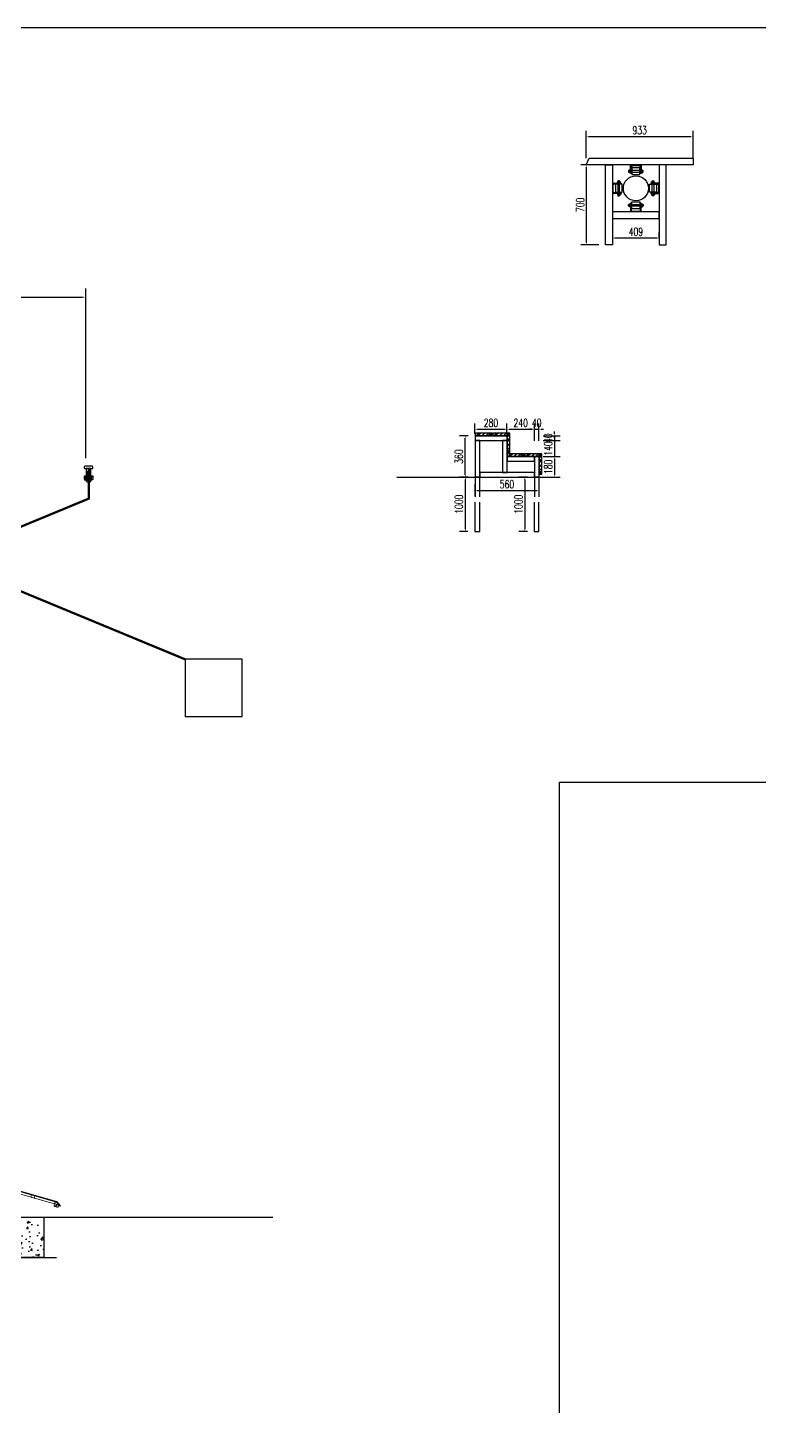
# Model space of a CAD drawing. Extents: x 36536 to 256213, y 18389 to 106449.
# Drawn here: x 227673 to 234076, y 91646 to 103703 of the extents above; entities that cross this region are included whole.
import ezdxf
from ezdxf.lldxf.tags import DXFTag

# ---------------------------------------------------------------- set-up
doc = ezdxf.new("R2010")
doc.units = 0
doc.header["$LTSCALE"] = 1000
doc.header["$MEASUREMENT"] = 0
doc.linetypes.add('CENTER', pattern=[2, 1.25, -0.25, 0.25, -0.25])
doc.linetypes.add('CENTER2', pattern=[28.575, 19.05, -3.175, 3.175, -3.175])
for name, color, linetype in [('W-_ANTICOLLISION防撞措施', 6, 'Continuous'), ('W-FLOAT_BOWL浮筒', 253, 'Continuous'), ('W-MOUNTING固定方式', 5, 'Continuous'), ('W-STEEL_FRAME钢架', 3, 'Continuous'), ('W-WOOD_FLOOR木地板', 30, 'Continuous'), ('固定锚', 5, 'Continuous'), ('栏杆', 6, 'Continuous'), ('铝横梁', 220, 'Continuous'), ('铝通', 4, 'Continuous')]:
    doc.layers.add(name, color=color, linetype=linetype)
for name, color, linetype, lineweight in [('加强板', 140, 'Continuous', 18), ('图框', 7, 'Continuous', 13), ('型材', 7, 'Continuous', 15), ('结构', 52, 'Continuous', 18), ('铝斜撑', 241, 'Continuous', 9)]:
    doc.layers.add(name, color=color, linetype=linetype, lineweight=lineweight)
doc.styles.get("Standard").update_dxf_attribs({"font": 'simplex.shx', "bigfont": 'hztxt.shx'})
doc.styles.add('STANDARD_T3', font='simplex.shx', dxfattribs={"width": 0.7, "bigfont": 'hztxt.shx'})
tags = doc.linetypes.add('地面03', pattern='A,0.094454,["/",Standard,S=0.075949,R=0,X=0,Y=-0.082208],0.044951,-0.007099,0.139405', length=0.285909).pattern_tags.tags
tags[4] = DXFTag(74, 10)
doc.dimstyles.new('W&&20', dxfattribs={"dimtxt": 70, "dimasz": 20, "dimexe": 50, "dimexo": 60, "dimgap": 20, "dimtad": 1, "dimdec": 0, "dimzin": 0, "dimdsep": 46, "dimtxsty": 'STANDARD_T3', "dimcen": 0.09, "dimclrd": 1, "dimclre": 1, "dimclrt": 7, "dimazin": 2, "dimtfac": 1, "dimtdec": 0, "dimtix": 1, "dimtmove": 2, "dimatfit": 3, "dimfxl": 100, "dimtolj": 1, "dimtzin": 0, "dimarcsym": 0})
doc.dimstyles.new('W&&30', dxfattribs={"dimtxt": 105, "dimasz": 30, "dimexe": 75, "dimexo": 90, "dimgap": 30, "dimtad": 1, "dimdec": 0, "dimzin": 0, "dimdsep": 46, "dimtxsty": 'STANDARD_T3', "dimcen": 0.09, "dimclrd": 1, "dimclre": 1, "dimclrt": 7, "dimazin": 2, "dimtfac": 1, "dimtdec": 0, "dimtix": 1, "dimtmove": 2, "dimatfit": 3, "dimfxl": 100, "dimtolj": 1, "dimtzin": 0, "dimarcsym": 0})

# ---------------------------------------------------------------- blocks, each defined once
blk = doc.blocks.new('JAGZZ')
at = {"color": 1, "linetype": 'CENTER2'}
for p, q in [((524725, 12996), (524689, 12996)), ((524707, 12979), (524707, 13014))]:
    blk.add_line(p, q, dxfattribs=at)
at = {"layer": '结构', "color": 4}
for p, q in [((524597, 12929), (524597, 12941)), ((524817, 12941), (524597, 12941)), ((524817, 12929), (524597, 12929)), ((524817, 12929), (524817, 12941))]:
    blk.add_line(p, q, dxfattribs=at)
for points in [[(524670, 12941), (524670, 13001), (524662, 13001), (524662, 12941)], [(524744, 12941), (524744, 13001), (524752, 13001), (524752, 12941)]]:
    blk.add_lwpolyline(points, close=True, dxfattribs=at)
at = {"layer": '结构'}
blk.add_circle((524707, 12996), 13, dxfattribs=at)
at = {"layer": '结构', "color": 4}
blk.add_arc((524707, 12931), 106, 5.7248, 174.2752, dxfattribs=at)
blk = doc.blocks.new('A$C32F71815')
at = {"layer": '铝斜撑', "linetype": 'Continuous'}
for p, q in [((3, 20), (0, 20)), ((0, 20), (0, 0)), ((40, 0), (0, 0)), ((3, 20), (3, 3)), ((40, 3), (3, 3)), ((40, 0), (40, 3))]:
    blk.add_line(p, q, dxfattribs=at)
blk = doc.blocks.new('A$C42B83C84')
at = {"layer": '图框', "lineweight": 0}
h = blk.add_hatch(dxfattribs=at)
h.set_pattern_fill('ANSI31', color=256, scale=0.5, style=0)
h.set_pattern_definition([(45, (82514.4754, -36464.1272), (-1.122532015, 1.122532015), [])])
edge = h.paths.add_edge_path(flags=17)
edge.add_arc((15, 30), 6.5, 0, 360)
edge = h.paths.add_edge_path()
edge.add_arc((15, 30), 10, 0, 360)
for p, q in [((0, 25), (0, 45)), ((0, 45), (458, 45)), ((5, 25), (0, 25)), ((5, 40), (5, 25)), ((457, 40), (5, 40)), ((457, 40), (497, 15)), ((458, 45), (500, 19)), ((462, 7), (462, 23)), ((467, 7), (467, 23)), ((497, 15), (500, 19))]:
    blk.add_line(p, q, dxfattribs=at)
for points in [[(29, 20), (29, 40), (444, 40), (444, 20)], [(59, 40), (59, 20), (29, 20), (29, 40)], [(259, 40), (259, 20), (229, 20), (229, 40)]]:
    blk.add_lwpolyline(points, close=True, dxfattribs=at)
blk.add_lwpolyline([(444, 20), (444, 10, 0.414214), (454, 0), (474, 0, 0.414214), (484, 10), (484, 20)], format="xyb", dxfattribs=at)
blk.add_lwpolyline([(458, 0), (458, 7), (470, 7), (470, 0)], dxfattribs=at)
for radius in [10, 6.5]:
    blk.add_circle((15, 30), radius, dxfattribs=at)
blk.add_blockref('A$C32F71815', (444, 20), dxfattribs=at)
blk = doc.blocks.new('EB')
at = {"layer": '加强板'}
blk.add_lwpolyline([(1337537242, 365767056), (1337537242, 365767006), (1337537257, 365767006), (1337537267, 365767056)], close=True, dxfattribs=at)
at = {"layer": '铝通'}
blk.add_lwpolyline([(1337537285, 365767056, 0.668622), (1337537254, 365767090), (1337537162, 365767061), (1337537162, 365766981), (1337537242, 365766981)], format="xyb", close=True, dxfattribs=at)
blk.add_circle((1337537262, 365767066), 7, dxfattribs=at)
blk = doc.blocks.new('A$C1CD0366B')
at = {"color": 1, "linetype": 'CENTER', "ltscale": 0.52}
for p, q in [((46, 50), (74, 50)), ((60, 36), (60, 64))]:
    blk.add_line(p, q, dxfattribs=at)
blk.add_lwpolyline([(0, 100), (0, 0), (10, 0), (10, 100)], close=True)
blk.add_lwpolyline([(10, 100), (87, 74, -0.315452), (90, 69), (90, 31, -0.315452), (87, 26), (10, 0)], format="xyb")
blk.add_circle((60, 50), 11)
blk = doc.blocks.new('asasfasf')
h = blk.add_hatch()
h.set_pattern_fill('AR-CONC', color=256, scale=100)
h.set_pattern_definition([(50, (149690.8, 295328.94), (182.18467, -15.9391), [19.05, -209.55]), (355, (149690.8, 295328.94), (-35.24283, 191.05664), [15.24, -167.64]), (100.451, (149705.99, 295327.61), (146.9425, 175.1167), [16.19, -178.09]), (46.1842, (149690.8, 295379.74), (271.07904, -42.0423), [28.575, -314.325]), (96.6356, (149713.4, 295376.23), (237.4042, 247.4256), [24.285, -267.135]), (351.184, (149690.8, 295379.74), (237.4046, 247.4251), [22.86, -251.46]), (21, (149716.2, 295367.04), (151.61488, -102.26552), [19.05, -209.55]), (326, (149716.2, 295367.04), (61.80203, 184.18797), [15.24, -167.64]), (71.4514, (149728.84, 295358.52), (213.4165, 81.92286), [16.19, -178.09]), (37.5, (149690.803, 295328.94), (3.088603, 84.55504), [0, -165.608, 0, -170.18, 0, -168.275]), (7.5, (149690.8, 295328.94), (66.81966, 100.18057), [0, -97.028, 0, -161.798, 0, -64.135]), (327.5, (149634.16, 295328.94), (135.590595, -5.728744), [0, -63.5, 0, -198.12, 0, -262.89]), (317.5, (149608.76, 295328.94), (148.12918, 25.4265), [0, -82.55, 0, -131.572, 0, -186.69])])
h.paths.add_polyline_path([(210639, 254099), (210939, 254099), (210939, 254101), (211139, 254101), (211139, 253747), (210639, 253747)])
for points in [[(210639, 254099), (210939, 254099), (210939, 254101), (211139, 254101), (211139, 253747), (210639, 253747), (210639, 254099)], [(210434, 253747), (211249, 253747)]]:
    blk.add_lwpolyline(points)
at = {"layer": '型材'}
for points in [[(204903, 253549), (210497, 255081), (210510, 255033), (204916, 253501)], [(205022, 253115), (210616, 254647), (210629, 254599), (205035, 253067)]]:
    blk.add_lwpolyline(points, close=True, dxfattribs=at)
at = {"layer": '铝横梁', "color": 6}
for points in [[(209588, 255143), (209383, 253947)], [(209673, 255166), (209468, 253970)], [(209794, 255200), (210580, 254274)], [(209879, 255223), (210665, 254298)], [(208322, 254796), (209108, 253871)], [(208407, 254820), (209193, 253894)], [(208116, 254740), (207911, 253543)], [(208201, 254763), (207996, 253567)], [(206581, 254320), (206376, 253123)], [(206666, 254343), (206461, 253146)], [(206787, 254376), (207573, 253451)], [(206872, 254399), (207658, 253474)], [(205428, 254004), (206214, 253079)], [(205514, 254027), (206299, 253102)]]:
    blk.add_lwpolyline(points, dxfattribs=at)
at = {"layer": '铝通', "color": 4}
for points in [[(205018, 252751), (204793, 253571), (205038, 254001), (210150, 255401), (210580, 255156), (210804, 254336)], [(205114, 252778), (204900, 253557), (205105, 253915), (210136, 255293), (210494, 255089), (210708, 254309)]]:
    blk.add_lwpolyline(points, dxfattribs=at)
blk.add_lwpolyline([(205018, 252751), (210804, 254336), (210831, 254239), (205044, 252655)], close=True, dxfattribs=at)
at = {"color": 0}
blk.add_blockref('JAGZZ', (-313918, 241169), dxfattribs=at)
at = {"layer": '图框', "lineweight": 0, "rotation": 343.8258550161323}
blk.add_blockref('A$C42B83C84', (210800, 254321), dxfattribs=at)
at = {"layer": '图框', "rotation": 285.3138034308679}
blk.add_blockref('A$C1CD0366B', (210725, 254210), dxfattribs=at)
at = {"layer": '图框', "lineweight": 0, "xscale": -1, "rotation": 27.23281612754066}
blk.add_blockref('A$C42B83C84', (205027, 252752), dxfattribs=at)
at = {"layer": '型材', "color": 22, "rotation": 15.31380343086798}
blk.add_blockref('EB', (-1193234596, -705776603), dxfattribs=at)
blk = doc.blocks.new('*D308')
at = {"layer": 'Defpoints', "color": 0, "transparency": 16777216}
for p in [(228182, 101346), (228182, 99848, 0), (225682, 99812, 0)]:
    blk.add_point(p, dxfattribs=at)
at = {"layer": 'W-FLOAT_BOWL浮筒', "color": 1, "lineweight": -2, "transparency": 16777216}
for p, q in [((225682, 99902), (225682, 101421)), ((228182, 99938), (228182, 101421)), ((225712, 101346), (228152, 101346))]:
    blk.add_line(p, q, dxfattribs=at)
at = {"layer": 'W-FLOAT_BOWL浮筒', "color": 1, "transparency": 16777216}
for points in [[(225712, 101351), (225712, 101341), (225682, 101346)], [(228152, 101351), (228152, 101341), (228182, 101346)]]:
    blk.add_solid(points, dxfattribs=at)
at = {"layer": 'W-FLOAT_BOWL浮筒', "color": 7, "transparency": 16777216, "insert": (226932, 101428), "char_height": 105, "attachment_point": 5, "style": 'STANDARD_T3'}
blk.add_mtext('\\A1;2500', dxfattribs=at)
blk = doc.blocks.new('侧面螺丝组2')
for points in [[(-40, 0), (40, 0), (40, -5), (-40, -5)], [(-25, -5), (25, -5), (25, -35), (-25, -35)]]:
    blk.add_lwpolyline(points, close=True)
for points in [[(-25, -5), (-38, -5), (-38, -26, 0.414214), (-33, -31), (-25, -31)], [(25, -5), (38, -5), (38, -26, -0.414214), (33, -31), (25, -31)]]:
    blk.add_lwpolyline(points, format="xyb", close=True)
blk = doc.blocks.new('*D322')
at = {"color": 1, "lineweight": -2, "transparency": 16777216}
for p, q in [((231527, 100132), (231452, 100132)), ((231502, 99792), (231502, 100112)), ((231527, 99772), (231452, 99772))]:
    blk.add_line(p, q, dxfattribs=at)
at = {"color": 1, "transparency": 16777216}
for points in [[(231499, 100112), (231506, 100112), (231502, 100132)], [(231499, 99792), (231506, 99792), (231502, 99772)]]:
    blk.add_solid(points, dxfattribs=at)
at = {"layer": 'Defpoints', "color": 0, "transparency": 16777216}
for p in [(231502, 100132), (231587, 100132), (231587, 99772)]:
    blk.add_point(p, dxfattribs=at)
at = {"color": 7, "transparency": 16777216, "insert": (231447, 99952), "char_height": 70, "attachment_point": 5, "rotation": 90, "style": 'STANDARD_T3'}
blk.add_mtext('\\A1;360', dxfattribs=at)
blk = doc.blocks.new('*D323')
at = {"color": 1, "lineweight": -2, "transparency": 16777216}
for p, q in [((231587, 100152), (231587, 100241)), ((231867, 100152), (231867, 100241)), ((231607, 100191), (231847, 100191))]:
    blk.add_line(p, q, dxfattribs=at)
at = {"color": 1, "transparency": 16777216}
for points in [[(231607, 100195), (231607, 100188), (231587, 100191)], [(231847, 100195), (231847, 100188), (231867, 100191)]]:
    blk.add_solid(points, dxfattribs=at)
at = {"layer": 'Defpoints', "color": 0, "transparency": 16777216}
for p in [(231587, 100092), (231867, 100191), (231867, 100092)]:
    blk.add_point(p, dxfattribs=at)
at = {"color": 7, "transparency": 16777216, "insert": (231727, 100246), "char_height": 70, "attachment_point": 5, "style": 'STANDARD_T3'}
blk.add_mtext('\\A1;280', dxfattribs=at)
blk = doc.blocks.new('*D324')
at = {"color": 1, "lineweight": -2, "transparency": 16777216}
for p, q in [((231867, 100152), (231867, 100241)), ((232107, 100091), (232107, 100241)), ((231887, 100191), (232087, 100191))]:
    blk.add_line(p, q, dxfattribs=at)
at = {"color": 1, "transparency": 16777216}
for points in [[(231887, 100195), (231887, 100188), (231867, 100191)], [(232087, 100195), (232087, 100188), (232107, 100191)]]:
    blk.add_solid(points, dxfattribs=at)
at = {"layer": 'Defpoints', "color": 0, "transparency": 16777216}
for p in [(231867, 100092), (232107, 100191), (232107, 99912)]:
    blk.add_point(p, dxfattribs=at)
at = {"color": 7, "transparency": 16777216, "insert": (231987, 100246), "char_height": 70, "attachment_point": 5, "style": 'STANDARD_T3'}
blk.add_mtext('\\A1;240', dxfattribs=at)
blk = doc.blocks.new('*D325')
at = {"color": 1, "lineweight": -2, "transparency": 16777216}
for p, q in [((232107, 100091), (232107, 100241)), ((232147, 100091), (232147, 100241)), ((232087, 100191), (232067, 100191)), ((232107, 100191), (232147, 100191)), ((232167, 100191), (232187, 100191))]:
    blk.add_line(p, q, dxfattribs=at)
at = {"color": 1, "transparency": 16777216}
for points in [[(232087, 100195), (232087, 100188), (232107, 100191)], [(232167, 100195), (232167, 100188), (232147, 100191)]]:
    blk.add_solid(points, dxfattribs=at)
at = {"layer": 'Defpoints', "color": 0, "transparency": 16777216}
for p in [(232147, 100191), (232107, 99912), (232147, 99952)]:
    blk.add_point(p, dxfattribs=at)
at = {"color": 7, "transparency": 16777216, "insert": (232127, 100246), "char_height": 70, "attachment_point": 5, "style": 'STANDARD_T3'}
blk.add_mtext('\\A1;40', dxfattribs=at)
blk = doc.blocks.new('*D320')
at = {"color": 1, "lineweight": -2, "transparency": 16777216}
for p, q in [((232183, 100132), (232333, 100132)), ((232183, 100092), (232333, 100092)), ((232283, 100152), (232283, 100172)), ((232283, 100132), (232283, 100092)), ((232283, 100072), (232283, 100052))]:
    blk.add_line(p, q, dxfattribs=at)
at = {"color": 1, "transparency": 16777216}
for points in [[(232279, 100152), (232286, 100152), (232283, 100132)], [(232279, 100072), (232286, 100072), (232283, 100092)]]:
    blk.add_solid(points, dxfattribs=at)
at = {"layer": 'Defpoints', "color": 0, "transparency": 16777216}
for p in [(231867, 100132), (231867, 100092), (232283, 100092)]:
    blk.add_point(p, dxfattribs=at)
at = {"color": 7, "transparency": 16777216, "insert": (232228, 100112), "char_height": 70, "attachment_point": 5, "rotation": 90, "style": 'STANDARD_T3'}
blk.add_mtext('\\A1;40', dxfattribs=at)
blk = doc.blocks.new('*D326')
at = {"color": 1, "lineweight": -2, "transparency": 16777216}
for p, q in [((232183, 99952), (232333, 99952)), ((232283, 99932), (232283, 99792)), ((232183, 99772), (232333, 99772))]:
    blk.add_line(p, q, dxfattribs=at)
at = {"color": 1, "transparency": 16777216}
for points in [[(232279, 99932), (232286, 99932), (232283, 99952)], [(232279, 99792), (232286, 99792), (232283, 99772)]]:
    blk.add_solid(points, dxfattribs=at)
at = {"layer": 'Defpoints', "color": 0, "transparency": 16777216}
for p in [(232107, 99952), (232107, 99772), (232283, 99772)]:
    blk.add_point(p, dxfattribs=at)
at = {"color": 7, "transparency": 16777216, "insert": (232228, 99862), "char_height": 70, "attachment_point": 5, "rotation": 90, "style": 'STANDARD_T3'}
blk.add_mtext('\\A1;180', dxfattribs=at)
blk = doc.blocks.new('*D321')
at = {"color": 1, "lineweight": -2, "transparency": 16777216}
for p, q in [((232183, 100092), (232333, 100092)), ((232283, 100112), (232283, 100132)), ((232283, 100092), (232283, 99952)), ((232183, 99952), (232333, 99952)), ((232283, 99932), (232283, 99912))]:
    blk.add_line(p, q, dxfattribs=at)
at = {"color": 1, "transparency": 16777216}
for points in [[(232279, 100112), (232286, 100112), (232283, 100092)], [(232279, 99932), (232286, 99932), (232283, 99952)]]:
    blk.add_solid(points, dxfattribs=at)
at = {"layer": 'Defpoints', "color": 0, "transparency": 16777216}
for p in [(231867, 100092), (232107, 99952), (232283, 99952)]:
    blk.add_point(p, dxfattribs=at)
at = {"color": 7, "transparency": 16777216, "insert": (232228, 100022), "char_height": 70, "attachment_point": 5, "rotation": 90, "style": 'STANDARD_T3'}
blk.add_mtext('\\A1;140', dxfattribs=at)
blk = doc.blocks.new('*D327')
at = {"color": 1, "lineweight": -2, "transparency": 16777216}
for p, q in [((231587, 99712), (231587, 99605)), ((231607, 99655), (232127, 99655)), ((232147, 99712), (232147, 99605))]:
    blk.add_line(p, q, dxfattribs=at)
at = {"color": 1, "transparency": 16777216}
for points in [[(231607, 99658), (231607, 99651), (231587, 99655)], [(232127, 99658), (232127, 99651), (232147, 99655)]]:
    blk.add_solid(points, dxfattribs=at)
at = {"layer": 'Defpoints', "color": 0, "transparency": 16777216}
for p in [(231587, 99772), (232147, 99772), (232147, 99655)]:
    blk.add_point(p, dxfattribs=at)
at = {"color": 7, "transparency": 16777216, "insert": (231867, 99710), "char_height": 70, "attachment_point": 5, "style": 'STANDARD_T3'}
blk.add_mtext('\\A1;560', dxfattribs=at)
blk = doc.blocks.new('*D328')
at = {"color": 1, "lineweight": -2, "transparency": 16777216}
for p, q in [((231527, 99772), (231452, 99772)), ((231502, 99752), (231502, 99318)), ((231526, 99298), (231452, 99298))]:
    blk.add_line(p, q, dxfattribs=at)
at = {"color": 1, "transparency": 16777216}
for points in [[(231499, 99752), (231506, 99752), (231502, 99772)], [(231499, 99318), (231506, 99318), (231502, 99298)]]:
    blk.add_solid(points, dxfattribs=at)
at = {"layer": 'Defpoints', "color": 0, "transparency": 16777216}
for p in [(231587, 99772), (231502, 99298), (231586, 99298)]:
    blk.add_point(p, dxfattribs=at)
at = {"color": 7, "transparency": 16777216, "insert": (231447, 99535), "char_height": 70, "attachment_point": 5, "rotation": 90, "style": 'STANDARD_T3'}
blk.add_mtext('\\A1;1000', dxfattribs=at)
blk = doc.blocks.new('*D329')
at = {"color": 1, "lineweight": -2, "transparency": 16777216}
for p, q in [((232047, 99772), (231972, 99772)), ((232022, 99752), (232022, 99318)), ((232046, 99298), (231972, 99298))]:
    blk.add_line(p, q, dxfattribs=at)
at = {"color": 1, "transparency": 16777216}
for points in [[(232019, 99752), (232026, 99752), (232022, 99772)], [(232019, 99318), (232026, 99318), (232022, 99298)]]:
    blk.add_solid(points, dxfattribs=at)
at = {"layer": 'Defpoints', "color": 0, "transparency": 16777216}
for p in [(232107, 99772), (232022, 99298), (232106, 99298)]:
    blk.add_point(p, dxfattribs=at)
at = {"color": 7, "transparency": 16777216, "insert": (231967, 99535), "char_height": 70, "attachment_point": 5, "rotation": 90, "style": 'STANDARD_T3'}
blk.add_mtext('\\A1;1000', dxfattribs=at)
blk = doc.blocks.new('*D450')
at = {"color": 1, "lineweight": -2, "transparency": 16777216}
for p, q in [((232561, 102562), (232561, 102801)), ((232581, 102751), (233475, 102751)), ((233495, 102562), (233495, 102801))]:
    blk.add_line(p, q, dxfattribs=at)
at = {"color": 1, "transparency": 16777216}
for points in [[(232581, 102754), (232581, 102748), (232561, 102751)], [(233475, 102754), (233475, 102748), (233495, 102751)]]:
    blk.add_solid(points, dxfattribs=at)
at = {"layer": 'Defpoints', "color": 0, "transparency": 16777216}
for p in [(233495, 102751), (232561, 102502), (233495, 102502)]:
    blk.add_point(p, dxfattribs=at)
at = {"color": 7, "transparency": 16777216, "insert": (233028, 102806), "char_height": 70, "attachment_point": 5, "style": 'STANDARD_T3'}
blk.add_mtext('\\A1;933', dxfattribs=at)
blk = doc.blocks.new('*D451')
at = {"color": 1, "lineweight": -2, "transparency": 16777216}
for p, q in [((232670, 102502), (232513, 102502)), ((232563, 101823), (232563, 102482)), ((232670, 101803), (232513, 101803))]:
    blk.add_line(p, q, dxfattribs=at)
at = {"color": 1, "transparency": 16777216}
for points in [[(232560, 102482), (232567, 102482), (232563, 102502)], [(232560, 101823), (232567, 101823), (232563, 101803)]]:
    blk.add_solid(points, dxfattribs=at)
at = {"layer": 'Defpoints', "color": 0, "transparency": 16777216}
for p in [(232563, 102502), (232730, 102502), (232730, 101803)]:
    blk.add_point(p, dxfattribs=at)
at = {"color": 7, "transparency": 16777216, "insert": (232508, 102153), "char_height": 70, "attachment_point": 5, "rotation": 90, "style": 'STANDARD_T3'}
blk.add_mtext('\\A1;700', dxfattribs=at)
blk = doc.blocks.new('*D452')
at = {"color": 1, "lineweight": -2, "transparency": 16777216}
for p, q in [((232790, 101973), (232790, 101813)), ((233199, 101863), (233199, 101913)), ((233179, 101863), (232810, 101863))]:
    blk.add_line(p, q, dxfattribs=at)
at = {"color": 1, "transparency": 16777216}
for points in [[(232810, 101866), (232810, 101860), (232790, 101863)], [(233179, 101866), (233179, 101860), (233199, 101863)]]:
    blk.add_solid(points, dxfattribs=at)
at = {"layer": 'Defpoints', "color": 0, "transparency": 16777216}
for p in [(232790, 102033), (232790, 101863), (233199, 101803)]:
    blk.add_point(p, dxfattribs=at)
at = {"color": 7, "transparency": 16777216, "insert": (232995, 101918), "char_height": 70, "attachment_point": 5, "style": 'STANDARD_T3'}
blk.add_mtext('\\A1;409', dxfattribs=at)

msp = doc.modelspace()

# ---------------------------------------------------------------- hatches: boundary and pattern name
at = {"layer": 'W-WOOD_FLOOR木地板'}
h = msp.add_hatch(dxfattribs=at)
h.set_pattern_fill('木材', color=256, scale=10)
h.set_pattern_definition([(50, (-3184956.35, -2390323.382), (25.92353193, 93.1234154), [600, -80, 200, -40]), (50, (-3184903.15, -2390303.38), (-66.46506876, 3.5545231), [120, -13.2, 240, -30]), (50, (-3184936.35, -2390289.382), (113.16983174, 176.5639521), [320, -56, 160, -40])])
h.paths.add_polyline_path([(231737.446, 100157.032), (231587.446, 100157.032), (231587.446, 100132.032), (231737.446, 100132.032)])
h = msp.add_hatch(dxfattribs=at)
h.set_pattern_fill('木材', color=256, scale=10)
h.set_pattern_definition([(50, (-3184801.603, -2390323.382), (25.92353193, 93.1234154), [600, -80, 200, -40]), (50, (-3184748.403, -2390303.38), (-66.46506876, 3.5545231), [120, -13.2, 240, -30]), (50, (-3184781.603, -2390289.382), (113.16983174, 176.5639521), [320, -56, 160, -40])])
h.paths.add_polyline_path([(231892.192, 100132.032), (231892.192, 100157.032), (231742.192, 100157.032), (231742.192, 100132.032)])
h = msp.add_hatch(dxfattribs=at)
h.set_pattern_fill('木材', color=256, scale=10, angle=-90)
h.set_pattern_definition([(320, (-2258587.97, 3516672.94), (93.1234154, -25.92353193), [600, -80, 200, -40]), (320, (-2258567.97, 3516619.74), (3.5545231, 66.46506876), [120, -13.2, 240, -30]), (320, (-2258553.968, 3516652.942), (176.5639521, -113.16983174), [320, -56, 160, -40])])
h.paths.add_polyline_path([(231867.446, 99979.146), (231892.446, 99979.146), (231892.446, 100129.146), (231867.446, 100129.146)])
h = msp.add_hatch(dxfattribs=at)
h.set_pattern_fill('木材', color=256, scale=10)
h.set_pattern_definition([(50, (-3184676.35, -2390503.382), (25.92353193, 93.1234154), [600, -80, 200, -40]), (50, (-3184623.15, -2390483.38), (-66.46506876, 3.5545231), [120, -13.2, 240, -30]), (50, (-3184656.35, -2390469.382), (113.16983174, 176.5639521), [320, -56, 160, -40])])
h.paths.add_polyline_path([(232017.446, 99977.032), (231867.446, 99977.032), (231867.446, 99952.032), (232017.446, 99952.032)])
h = msp.add_hatch(dxfattribs=at)
h.set_pattern_fill('木材', color=256, scale=10)
h.set_pattern_definition([(50, (-3184521.603, -2390503.382), (25.92353193, 93.1234154), [600, -80, 200, -40]), (50, (-3184468.403, -2390483.38), (-66.46506876, 3.5545231), [120, -13.2, 240, -30]), (50, (-3184501.603, -2390469.382), (113.16983174, 176.5639521), [320, -56, 160, -40])])
h.paths.add_polyline_path([(232172.192, 99952.032), (232172.192, 99977.032), (232022.192, 99977.032), (232022.192, 99952.032)])
h = msp.add_hatch(dxfattribs=at)
h.set_pattern_fill('木材', color=256, scale=10, angle=-90)
h.set_pattern_definition([(320, (-2258307.97, 3516490.78), (93.1234154, -25.92353193), [600, -80, 200, -40]), (320, (-2258287.97, 3516437.58), (3.5545231, 66.46506876), [120, -13.2, 240, -30]), (320, (-2258273.968, 3516470.782), (176.5639521, -113.16983174), [320, -56, 160, -40])])
h.paths.add_polyline_path([(232147.446, 99796.986), (232172.446, 99796.986), (232172.446, 99946.986), (232147.446, 99946.986)])

# ---------------------------------------------------------------- linework, layer by layer
for p, q in [((232946.241, 102459.555), (232938.241, 102459.555)), ((232938.241, 102459.555), (232938.241, 102433.254)), ((232946.241, 102453.7), (232938.241, 102453.7)), ((232946.241, 102439.7), (232938.241, 102439.7)), ((232946.241, 102433.254), (232938.241, 102433.254)), ((232946.241, 102459.555), (232946.241, 102433.254)), ((233044.271, 102459.555), (233052.271, 102459.555)), ((233044.271, 102459.555), (233044.271, 102433.254)), ((233044.271, 102453.7), (233052.271, 102453.7)), ((233044.271, 102439.7), (233052.271, 102439.7)), ((233044.271, 102433.254), (233052.271, 102433.254)), ((233052.271, 102459.555), (233052.271, 102433.254)), ((232832.964, 102347.454), (232832.964, 102355.454)), ((232832.964, 102355.454), (232859.265, 102355.454)), ((232832.964, 102347.454), (232859.265, 102347.454)), ((232832.964, 102249.424), (232832.964, 102241.424)), ((232832.964, 102249.424), (232859.265, 102249.424)), ((232838.819, 102347.454), (232838.819, 102355.454)), ((232838.819, 102249.424), (232838.819, 102241.424)), ((232852.819, 102347.454), (232852.819, 102355.454)), ((232852.819, 102249.424), (232852.819, 102241.424)), ((232859.265, 102347.454), (232859.265, 102355.454)), ((232859.265, 102249.424), (232859.265, 102241.424)), ((233130.071, 102347.454), (233130.071, 102355.454)), ((233156.373, 102355.454), (233130.071, 102355.454)), ((233156.373, 102347.454), (233130.071, 102347.454)), ((233130.071, 102249.424), (233130.071, 102241.424)), ((233156.373, 102249.424), (233130.071, 102249.424)), ((233136.518, 102347.454), (233136.518, 102355.454)), ((233136.518, 102249.424), (233136.518, 102241.424)), ((233150.518, 102347.454), (233150.518, 102355.454)), ((233150.518, 102249.424), (233150.518, 102241.424)), ((233156.373, 102347.454), (233156.373, 102355.454)), ((233156.373, 102249.424), (233156.373, 102241.424)), ((232832.964, 102241.424), (232859.265, 102241.424)), ((232946.241, 102162.448), (232938.241, 102162.448)), ((232938.241, 102136.146), (232938.241, 102162.448)), ((232946.241, 102156.001), (232938.241, 102156.001)), ((232946.241, 102142.001), (232938.241, 102142.001)), ((232946.241, 102136.146), (232938.241, 102136.146)), ((232946.241, 102136.146), (232946.241, 102162.448)), ((233044.271, 102162.448), (233052.271, 102162.448)), ((233044.271, 102136.146), (233044.271, 102162.448)), ((233044.271, 102156.001), (233052.271, 102156.001)), ((233044.271, 102142.001), (233052.271, 102142.001)), ((233044.271, 102136.146), (233052.271, 102136.146)), ((233052.271, 102136.146), (233052.271, 102162.448)), ((233156.373, 102241.424), (233130.071, 102241.424)), ((228187.121, 99847.182, 0), (228187.121, 99822.182, 0)), ((228187.121, 99822.182, 0), (228227.121, 99822.182, 0)), ((228187.121, 99820.186, 0), (228227.121, 99816.192, 0)), ((228187.121, 99818.176, 0), (228227.121, 99814.182, 0)), ((228187.121, 99814.186, 0), (228227.121, 99810.192, 0)), ((228187.121, 99812.176, 0), (228227.121, 99808.182, 0)), ((228187.121, 99808.186, 0), (228227.121, 99804.192, 0)), ((228187.121, 99806.176, 0), (228227.121, 99802.182, 0)), ((228187.121, 99802.186, 0), (228227.121, 99798.192, 0)), ((228187.121, 99800.176, 0), (228227.121, 99796.182, 0)), ((228187.121, 99796.186, 0), (228227.121, 99792.192, 0)), ((228187.121, 99794.176, 0), (228227.121, 99790.182, 0)), ((228187.121, 99790.186, 0), (228227.121, 99786.192, 0)), ((228187.121, 99788.176, 0), (228227.121, 99784.182, 0)), ((228187.121, 99784.186, 0), (228227.121, 99780.192, 0)), ((228187.121, 99782.176, 0), (228227.121, 99778.182, 0)), ((228187.121, 99778.186, 0), (228227.121, 99774.192, 0)), ((228187.121, 99776.176, 0), (228227.121, 99772.182, 0)), ((228187.121, 99772.186, 0), (228227.121, 99768.192, 0)), ((228187.121, 99770.176, 0), (228227.121, 99766.182, 0)), ((228187.121, 99766.186, 0), (228227.121, 99762.192, 0)), ((228187.121, 99764.176, 0), (228227.121, 99760.182, 0)), ((228187.121, 99760.186, 0), (228227.121, 99756.192, 0)), ((228187.121, 99758.176, 0), (228227.121, 99754.182, 0)), ((228187.121, 99754.186, 0), (228227.121, 99750.192, 0)), ((228187.121, 99752.176, 0), (228227.121, 99748.182, 0)), ((228187.121, 99748.186, 0), (228227.121, 99744.192, 0)), ((228187.121, 99746.176, 0), (228227.121, 99742.182, 0))]:
    msp.add_line(p, q)
for points in [[(211646.243, 103703.395), (244784.33, 103703.395), (244784.33, 69667.453), (211646.243, 69667.453)], [(232944.668, 102497.377), (233044.668, 102497.377), (233044.668, 102502.377), (232944.668, 102502.377)], [(232957.168, 102497.351), (232957.168, 102427.351), (232949.168, 102427.351), (232949.168, 102497.351)], [(233040.168, 102497.351), (233040.168, 102427.351), (233032.168, 102427.351), (233032.168, 102497.351)], [(232929.668, 102440.351), (233059.668, 102440.351), (233059.668, 102454.351), (232929.668, 102454.351)], [(232959.668, 102477.351), (232959.668, 102417.351), (233029.668, 102417.351), (233029.668, 102477.351)], [(232795.142, 102247.851), (232795.142, 102347.851), (232790.142, 102347.851), (232790.142, 102247.851)], [(232795.168, 102343.351), (232865.168, 102343.351), (232865.168, 102335.351), (232795.168, 102335.351)], [(232795.168, 102260.351), (232865.168, 102260.351), (232865.168, 102252.351), (232795.168, 102252.351)], [(232815.168, 102262.851), (232875.168, 102262.851), (232875.168, 102332.851), (232815.168, 102332.851)], [(232852.168, 102232.851), (232852.168, 102362.851), (232838.168, 102362.851), (232838.168, 102232.851)], [(233174.168, 102262.851), (233114.168, 102262.851), (233114.168, 102332.851), (233174.168, 102332.851)], [(233194.168, 102343.351), (233124.168, 102343.351), (233124.168, 102335.351), (233194.168, 102335.351)], [(233194.168, 102260.351), (233124.168, 102260.351), (233124.168, 102252.351), (233194.168, 102252.351)], [(233137.168, 102232.851), (233137.168, 102362.851), (233151.168, 102362.851), (233151.168, 102232.851)], [(233194.195, 102247.851), (233194.195, 102347.851), (233199.195, 102347.851), (233199.195, 102247.851)], [(232929.668, 102155.351), (233059.668, 102155.351), (233059.668, 102141.351), (232929.668, 102141.351)], [(232957.168, 102098.351), (232957.168, 102168.351), (232949.168, 102168.351), (232949.168, 102098.351)], [(232959.668, 102118.351), (232959.668, 102178.351), (233029.668, 102178.351), (233029.668, 102118.351)], [(233040.168, 102098.351), (233040.168, 102168.351), (233032.168, 102168.351), (233032.168, 102098.351)], [(232944.668, 102098.324), (233044.668, 102098.324), (233044.668, 102093.324), (232944.668, 102093.324)]]:
    msp.add_lwpolyline(points, close=True)
at = {"elevation": 0}
for points in [[(228239.621, 99867.182), (228174.621, 99867.182, 0.414213562), (228169.621, 99862.182), (228169.621, 99852.182, 0.414213562), (228174.621, 99847.182), (228239.621, 99847.182, 0.414213562), (228244.621, 99852.182), (228244.621, 99862.182, 0.414213562)], [(228227.121, 99847.182), (228187.121, 99847.182), (228187.121, 99737.182, 0.414213562), (228192.121, 99732.182), (228222.121, 99732.182, 0.414213562), (228227.121, 99737.182)]]:
    msp.add_lwpolyline(points, format="xyb", close=True, dxfattribs=at)
msp.add_lwpolyline([(230903.414, 99772.032), (232295.585, 99772.032)])
msp.add_circle((232994.668, 102297.851), 109.5)
for centre, radius, start, end in [((232961.2, 102459.634), 22.959, 180.1958655, 195.0922588), ((232969.38, 102446.678), 31.139, 167.0507374, 192.9492626), ((232961.2, 102433.722), 22.959, 164.9077412, 181.1687845), ((232923.283, 102459.634), 22.959, 344.9077412, 359.8041345), ((232915.102, 102446.678), 31.139, 347.0507374, 12.9492626), ((232923.283, 102433.722), 22.959, 358.8312155, 15.0922588), ((233075.41, 102446.678), 31.139, 167.0507374, 192.9492626), ((233067.23, 102433.722), 22.959, 164.9077412, 181.1687845), ((233067.23, 102459.634), 22.959, 180.1958655, 195.0922588), ((233029.313, 102459.634), 22.959, 344.9077412, 359.8041345), ((233021.132, 102446.678), 31.139, 347.0507374, 12.9492626), ((233029.313, 102433.722), 22.959, 358.8312155, 15.0922588), ((232832.886, 102332.495), 22.959, 74.9077412, 89.8041345), ((232832.886, 102370.413), 22.959, 270.1958655, 285.0922588), ((232832.886, 102226.465), 22.959, 74.9077412, 89.8041345), ((232845.841, 102324.315), 31.139, 77.0507374, 102.9492626), ((232845.841, 102378.593), 31.139, 257.0507374, 282.9492626), ((232845.841, 102218.285), 31.139, 77.0507374, 102.9492626), ((232858.797, 102332.495), 22.959, 88.8312155, 105.0922588), ((232858.797, 102370.413), 22.959, 254.9077412, 271.1687845), ((232858.797, 102226.465), 22.959, 88.8312155, 105.0922588), ((233130.54, 102332.495), 22.959, 74.9077412, 91.1687845), ((233130.54, 102370.413), 22.959, 268.8312155, 285.0922588), ((233130.54, 102226.465), 22.959, 74.9077412, 91.1687845), ((233143.495, 102324.315), 31.139, 77.0507374, 102.9492626), ((233143.495, 102378.593), 31.139, 257.0507374, 282.9492626), ((233143.495, 102218.285), 31.139, 77.0507374, 102.9492626), ((233156.451, 102332.495), 22.959, 90.1958655, 105.0922588), ((233156.451, 102370.413), 22.959, 254.9077412, 269.8041345), ((233156.451, 102226.465), 22.959, 90.1958655, 105.0922588), ((232832.886, 102264.382), 22.959, 270.1958655, 285.0922588), ((232845.841, 102272.563), 31.139, 257.0507374, 282.9492626), ((232858.797, 102264.382), 22.959, 254.9077412, 271.1687845), ((232961.2, 102161.979), 22.959, 178.8312155, 195.0922588), ((232969.38, 102149.024), 31.139, 167.0507374, 192.9492626), ((232961.2, 102136.068), 22.959, 164.9077412, 179.8041345), ((232923.283, 102161.979), 22.959, 344.9077412, 1.1687845), ((232915.102, 102149.024), 31.139, 347.0507374, 12.9492626), ((232923.283, 102136.068), 22.959, 0.1958655, 15.0922588), ((233067.23, 102161.979), 22.959, 178.8312155, 195.0922588), ((233075.41, 102149.024), 31.139, 167.0507374, 192.9492626), ((233067.23, 102136.068), 22.959, 164.9077412, 179.8041345), ((233029.313, 102161.979), 22.959, 344.9077412, 1.1687845), ((233021.132, 102149.024), 31.139, 347.0507374, 12.9492626), ((233029.313, 102136.068), 22.959, 0.1958655, 15.0922588), ((233130.54, 102264.382), 22.959, 268.8312155, 285.0922588), ((233143.495, 102272.563), 31.139, 257.0507374, 282.9492626), ((233156.451, 102264.382), 22.959, 254.9077412, 269.8041345)]:
    msp.add_arc(centre, radius, start, end)
at = {"layer": 'W-_ANTICOLLISION防撞措施', "linetype": '地面03'}
msp.add_lwpolyline([(232327.224, 97105.34), (240193.871, 97105.34), (240193.871, 87313.231), (232327.224, 87313.231)], close=True, dxfattribs=at)
at = {"layer": 'W-MOUNTING固定方式'}
msp.add_circle((232994.668, 102297.851), 109.5, dxfattribs=at)
at = {"layer": 'W-STEEL_FRAME钢架', "color": 30}
for points in [[(233494.668, 102562.377), (233494.668, 102502.377), (232561.233, 102502.377), (232586.673, 102562.377)], [(232730.142, 102502.377), (232790.142, 102502.377), (232790.142, 101802.851), (232730.142, 101802.851)], [(233259.195, 102502.377), (233199.195, 102502.377), (233199.195, 101802.851), (233259.195, 101802.851)], [(233199.195, 102033.324), (233199.195, 102093.324), (232790.142, 102093.324), (232790.142, 102033.324)]]:
    msp.add_lwpolyline(points, close=True, dxfattribs=at)
at = {"layer": 'W-STEEL_FRAME钢架'}
for points in [[(231587.446, 100092.032), (231867.446, 100092.032), (231867.446, 100132.032), (231587.446, 100132.032)], [(231587.446, 100092.032), (231587.446, 99772.032), (231630.446, 99772.032), (231630.446, 100092.032)], [(231827.446, 99812.032), (231867.446, 99812.032), (231867.446, 100092.032), (231827.446, 100092.032)], [(231867.446, 99912.032), (232107.446, 99912.032), (232107.446, 99952.032), (231867.446, 99952.032)], [(232107.446, 99772.032), (232147.446, 99772.032), (232147.446, 99952.032), (232107.446, 99952.032)], [(231630.446, 99772.032), (232107.446, 99772.032), (232107.446, 99812.032), (231630.446, 99812.032)]]:
    msp.add_lwpolyline(points, close=True, dxfattribs=at)
for points in [[(231630.28, 99599.547), (231630.28, 99772.032), (231587.446, 99772.032), (231587.446, 99599.547)], [(232147.446, 99599.547), (232147.446, 99772.032), (232107.446, 99772.032), (232107.446, 99599.547)], [(231586.358, 99554.367), (231586.358, 99297.824), (231629.882, 99297.824), (231629.882, 99554.367)], [(232106.358, 99554.367), (232106.358, 99297.824), (232146.907, 99297.824), (232146.907, 99554.367)]]:
    msp.add_lwpolyline(points, dxfattribs=at)
at = {"layer": 'W-WOOD_FLOOR木地板'}
for points in [[(231587.446, 100132.032), (231737.446, 100132.032), (231737.446, 100157.032), (231587.446, 100157.032)], [(231742.192, 100132.032), (231892.192, 100132.032), (231892.192, 100157.032), (231742.192, 100157.032)], [(231867.446, 100129.146), (231867.446, 99979.146), (231892.446, 99979.146), (231892.446, 100129.146)], [(231867.446, 99952.032), (232017.446, 99952.032), (232017.446, 99977.032), (231867.446, 99977.032)], [(232022.192, 99952.032), (232172.192, 99952.032), (232172.192, 99977.032), (232022.192, 99977.032)], [(232147.446, 99946.986), (232147.446, 99796.986), (232172.446, 99796.986), (232172.446, 99946.986)]]:
    msp.add_lwpolyline(points, close=True, dxfattribs=at)
at = {"layer": '固定锚', "const_width": 20, "elevation": 0}
for points in [[(224812.894, 98178.938), (228208.087, 99584.193), (228208.087, 99847.872)], [(229051.622, 98178.938), (225656.43, 99584.193), (225656.43, 99847.872)]]:
    msp.add_lwpolyline(points, dxfattribs=at)
at = {"layer": '固定锚', "elevation": 0}
msp.add_lwpolyline([(229551.622, 98178.938), (229051.622, 98178.938), (229051.622, 97678.938), (229551.622, 97678.938)], close=True, dxfattribs=at)
at = {"layer": '栏杆', "color": 0}
msp.add_lwpolyline([(227715.113, 93300.371), (229818.406, 93300.371)], dxfattribs=at)

# ---------------------------------------------------------------- block references
at = {"xscale": -1}
msp.add_blockref('侧面螺丝组2', (228207.121, 99780.179, 0), dxfattribs=at)
at = {"layer": '栏杆'}
msp.add_blockref('asasfasf', (16676.251, -160800.145), dxfattribs=at)

# ---------------------------------------------------------------- dimensions: what is measured, and where the dimension line sits
for base, p1, p2, picture, middle in [((233494.668, 102750.973), (232561.233, 102502.377), (233494.668, 102502.377), '*D450', (233027.951, 102805.973)), ((232790.142, 101863.06), (233199.195, 101802.851), (232790.142, 102033.324), '*D452', (232994.668, 101918.06))]:
    dim = msp.add_linear_dim(base=base, p1=p1, p2=p2, dimstyle='W&&20')
    dim.commit()
    dim.dimension.update_dxf_attribs({"geometry": picture, "text_midpoint": middle})
dim = msp.add_linear_dim(base=(232563.246, 102502.377), p1=(232730.142, 101802.851), p2=(232730.142, 102502.377), angle=90, dimstyle='W&&20')
dim.commit()
dim.dimension.update_dxf_attribs({"geometry": '*D451', "text_midpoint": (232508.246, 102152.614)})
for base, p1, p2, picture, middle in [((231867.446, 100191.271), (231587.446, 100092.032), (231867.446, 100092.032), '*D323', (231727.446, 100246.271)), ((232107.446, 100191.271), (231867.446, 100092.032), (232107.446, 99912.032), '*D324', (231987.446, 100246.271)), ((232147.446, 100191.271), (232107.446, 99912.032), (232147.446, 99952.032), '*D325', (232127.446, 100246.271)), ((232147.446, 99654.794), (231587.446, 99772.032), (232147.446, 99772.032), '*D327', (231867.446, 99709.794))]:
    dim = msp.add_linear_dim(base=base, p1=p1, p2=p2, dimstyle='W&&20', override={"dimfxlon": 1})
    dim.commit()
    dim.dimension.update_dxf_attribs({"geometry": picture, "text_midpoint": middle})
for base, p1, p2, picture, middle in [((231502.446, 100132.032), (231587.446, 99772.032), (231587.446, 100132.032), '*D322', (231447.446, 99952.032)), ((232282.649, 100092.032), (231867.446, 100132.032), (231867.446, 100092.032), '*D320', (232227.649, 100112.032)), ((232282.649, 99952.032), (231867.446, 100092.032), (232107.446, 99952.032), '*D321', (232227.649, 100022.032)), ((232282.649, 99772.032), (232107.446, 99952.032), (232107.446, 99772.032), '*D326', (232227.649, 99862.032))]:
    dim = msp.add_linear_dim(base=base, p1=p1, p2=p2, angle=90, dimstyle='W&&20', override={"dimfxlon": 1})
    dim.commit()
    dim.dimension.update_dxf_attribs({"geometry": picture, "text_midpoint": middle})
for base, p1, p2, picture, middle in [((231502.446, 99297.824), (231587.446, 99772.032), (231586.358, 99297.824), '*D328', (231447.446, 99534.928)), ((232022.446, 99297.824), (232107.446, 99772.032), (232106.358, 99297.824), '*D329', (231967.446, 99534.928))]:
    dim = msp.add_linear_dim(base=base, p1=p1, p2=p2, angle=90, text='1000', dimstyle='W&&20')
    dim.commit()
    dim.dimension.update_dxf_attribs({"geometry": picture, "text_midpoint": middle})
at = {"layer": 'W-FLOAT_BOWL浮筒'}
dim = msp.add_linear_dim(base=(228182.239, 101345.886, 0), p1=(225682.239, 99811.872), p2=(228182.239, 99847.872), dimstyle='W&&30', dxfattribs=at)
dim.commit()
dim.dimension.update_dxf_attribs({"geometry": '*D308', "text_midpoint": (226932.239, 101428.386, 0)})

doc.saveas('drawing.dxf')
